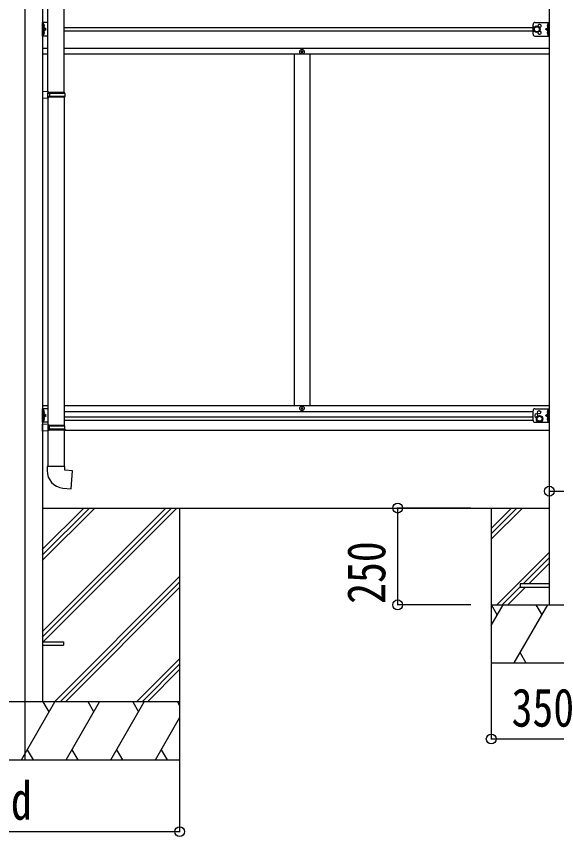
# Model space of a CAD drawing. Units: millimetres, scale not verified. Extents: x -12615 to 12615, y -8910 to 8910.
# Drawn here: x -571 to 825, y -5143 to -3025 of the extents above; entities that cross this region are included whole.
import ezdxf
from ezdxf.enums import TextEntityAlignment as Align

# ---------------------------------------------------------------- set-up
doc = ezdxf.new("R2010")
doc.units = ezdxf.units.MM
doc.header["$LTSCALE"] = 40
for name, color, linetype in [('0-3_YKK_12', 2, 'Continuous'), ('0-4_YKK_13', 4, 'Continuous'), ('0-5_YKK_A1', 4, 'Continuous'), ('0-6_YKK_D', 6, 'Continuous')]:
    doc.layers.add(name, color=color, linetype=linetype)
doc.styles.add('ＭＳ ゴシック', font='')
doc.styles.get('ＭＳ ゴシック').set_extended_font_data('MS Gothic')

msp = doc.modelspace()

# ---------------------------------------------------------------- linework, layer by layer
at = {"layer": '0-3_YKK_12'}
msp.add_line((-548.56, -1770.1), (-548.56, -4944.5), dxfattribs=at)
at = {"layer": '0-4_YKK_13'}
for p, q in [((-489.36, -3219.12), (-489.36, -2376.99)), ((-447.36, -3221.68), (-447.36, -2374.43)), ((-503.36, -3075.48), (-503.36, -3040.48)), ((-489.36, -3040.48), (-503.36, -3040.48)), ((-500.86, -3075.48), (-500.86, -3040.48)), ((-500.36, -3044.98), (-499.56, -3045.13)), ((764.44, -3070.48), (764.44, -3045.48)), ((769.44, -3040.48), (806.44, -3040.48)), ((803.44, -3044.98), (802.64, -3045.13)), ((803.94, -3075.48), (803.94, -3040.48)), ((806.44, -3075.48), (806.44, -3040.48)), ((-500.36, -3052.98), (-500.86, -3052.9)), ((-500.86, -3057.98), (-493.86, -3057.98)), ((-500.36, -3070.98), (-500.86, -3070.9)), ((-500.36, -3052.98), (-499.56, -3052.84)), ((-500.36, -3062.98), (-499.56, -3063.13)), ((-500.36, -3070.98), (-499.56, -3070.84)), ((803.94, -3057.98), (796.94, -3057.98)), ((803.44, -3052.98), (802.64, -3052.84)), ((803.44, -3062.98), (802.64, -3063.13)), ((803.44, -3070.98), (802.64, -3070.84)), ((803.44, -3052.98), (803.94, -3052.9)), ((803.44, -3070.98), (803.94, -3070.9)), ((-489.36, -3075.48), (-503.36, -3075.48)), ((769.44, -3075.48), (806.44, -3075.48)), ((165.94, -3116.48), (164.94, -3116.48)), ((168.94, -3115.48), (169.94, -3115.48)), ((-487.36, -3219.18), (-503.36, -3218.71)), ((-503.36, -3218.71), (-503.36, -3236.65)), ((-487.36, -3221.18), (-487.36, -3219.18)), ((-487.36, -3236.18), (-503.36, -3236.65)), ((-487.36, -3221.18), (-489.36, -3221.18)), ((-446.36, -3221.68), (-489.36, -3221.68)), ((-445.36, -3223.68), (-489.36, -3223.68)), ((-445.36, -3231.68), (-489.36, -3231.68)), ((-446.36, -3233.68), (-489.36, -3233.68)), ((-489.36, -3236.24), (-489.36, -4078.38)), ((-487.36, -3236.18), (-487.36, -3234.18)), ((-484.88, -3223.68), (-484.45, -3221.68)), ((-447.36, -3233.68), (-447.36, -4080.93)), ((-445.36, -3223.68), (-446.36, -3221.68)), ((-445.36, -3231.68), (-446.36, -3233.68)), ((-445.36, -3223.68), (-445.36, -3231.68)), ((-503.36, -4072.98), (-503.36, -4037.98)), ((-489.36, -4037.98), (-503.36, -4037.98)), ((-500.86, -4072.98), (-500.86, -4037.98)), ((-500.36, -4042.48), (-499.56, -4042.63)), ((165.94, -4036.48), (164.94, -4036.48)), ((168.94, -4037.48), (169.94, -4037.48)), ((764.44, -4067.98), (764.44, -4042.98)), ((769.44, -4037.98), (806.44, -4037.98)), ((803.44, -4042.48), (802.64, -4042.63)), ((803.94, -4072.98), (803.94, -4037.98)), ((806.44, -4072.98), (806.44, -4037.98)), ((-500.36, -4050.48), (-500.86, -4050.4)), ((-500.86, -4055.48), (-493.86, -4055.48)), ((-500.36, -4050.48), (-499.56, -4050.34)), ((-500.36, -4060.48), (-499.56, -4060.63)), ((803.94, -4055.48), (796.94, -4055.48)), ((803.44, -4050.48), (802.64, -4050.34)), ((803.44, -4060.48), (802.64, -4060.63)), ((803.44, -4050.48), (803.94, -4050.4)), ((-489.36, -4072.98), (-503.36, -4072.98)), ((-487.36, -4078.43), (-503.36, -4077.96)), ((-503.36, -4095.9), (-503.36, -4077.96)), ((-500.36, -4068.48), (-500.86, -4068.4)), ((-500.36, -4068.48), (-499.56, -4068.34)), ((-446.36, -4080.93), (-489.36, -4080.93)), ((-445.36, -4082.93), (-489.36, -4082.93)), ((-487.36, -4078.43), (-487.36, -4080.43)), ((-445.36, -4082.93), (-446.36, -4080.93)), ((-445.36, -4090.93), (-445.36, -4082.93)), ((769.44, -4072.98), (806.44, -4072.98)), ((803.44, -4068.48), (802.64, -4068.34)), ((803.44, -4068.48), (803.94, -4068.4)), ((-487.36, -4095.43), (-503.36, -4095.9)), ((-445.36, -4090.93), (-489.36, -4090.93)), ((-446.36, -4092.93), (-489.36, -4092.93)), ((-487.36, -4093.43), (-489.36, -4093.43)), ((-489.36, -4095.49), (-489.36, -4186.93)), ((-487.36, -4093.43), (-487.36, -4095.43)), ((-484.88, -4090.93), (-484.45, -4092.93)), ((-447.36, -4092.93), (-447.36, -4186.93)), ((-445.36, -4090.93), (-446.36, -4092.93)), ((-445.36, -4186.93), (-491.36, -4186.93)), ((-491.36, -4186.93), (-491.36, -4197.85)), ((-445.36, -4196.93), (-445.36, -4186.93)), ((806.44, -4490.5), (731.44, -4490.5)), ((-503.36, -4640), (-448.56, -4640)), ((-503.36, -4649), (-448.56, -4649)), ((-448.56, -4640), (-448.56, -4649))]:
    msp.add_line(p, q, dxfattribs=at)
for points in [[(-501.24, -3048.98), (-500.61, -3047.8), (-498.38, -3046.68)], [(-501.24, -3048.98), (-500.61, -3050.17), (-498.38, -3051.28)], [(-500.36, -3052.98), (-500.36, -3044.98), (-500.86, -3045.07), (-500.86, -3052.9)], [(804.32, -3048.98), (803.69, -3047.8), (801.46, -3046.68)], [(804.32, -3048.98), (803.69, -3050.17), (801.46, -3051.28)], [(803.44, -3052.98), (803.44, -3044.98), (803.94, -3045.07), (803.94, -3052.9)], [(-501.24, -3066.98), (-500.61, -3065.8), (-498.38, -3064.68)], [(-501.24, -3066.98), (-500.61, -3068.17), (-498.38, -3069.28)], [(-500.86, -3062.98), (-493.86, -3057.98), (-500.86, -3052.98)], [(-500.36, -3070.98), (-500.36, -3062.98), (-500.86, -3063.07), (-500.86, -3070.9)], [(803.94, -3062.98), (796.94, -3057.98), (803.94, -3052.98)], [(804.32, -3066.98), (803.69, -3065.8), (801.46, -3064.68)], [(804.32, -3066.98), (803.69, -3068.17), (801.46, -3069.28)], [(803.44, -3070.98), (803.44, -3062.98), (803.94, -3063.07), (803.94, -3070.9)], [(166.94, -3114.48), (166.94, -3113.48), (167.94, -3113.48), (167.94, -3114.48)], [(164.94, -3116.48), (164.94, -3115.48), (165.94, -3115.48)], [(167.94, -3117.48), (167.94, -3118.48), (166.94, -3118.48), (166.94, -3117.48)], [(169.94, -3115.48), (169.94, -3116.48), (168.94, -3116.48)], [(-487.36, -3234.18), (-489.36, -3234.18), (-489.36, -3221.18)], [(-484.88, -3223.68), (-484.88, -3231.68), (-484.45, -3233.68)], [(-501.24, -4046.48), (-500.61, -4045.3), (-498.38, -4044.18)], [(-500.36, -4050.48), (-500.36, -4042.48), (-500.86, -4042.57), (-500.86, -4050.4)], [(164.94, -4036.48), (164.94, -4037.48), (165.94, -4037.48)], [(167.94, -4035.48), (167.94, -4034.48), (166.94, -4034.48), (166.94, -4035.48)], [(166.94, -4038.48), (166.94, -4039.48), (167.94, -4039.48), (167.94, -4038.48)], [(169.94, -4037.48), (169.94, -4036.48), (168.94, -4036.48)], [(804.32, -4046.48), (803.69, -4045.3), (801.46, -4044.18)], [(803.44, -4050.48), (803.44, -4042.48), (803.94, -4042.57), (803.94, -4050.4)], [(-501.24, -4046.48), (-500.61, -4047.67), (-498.38, -4048.78)], [(-501.24, -4064.48), (-500.61, -4063.3), (-498.38, -4062.18)], [(-501.24, -4064.48), (-500.61, -4065.67), (-498.38, -4066.78)], [(-500.86, -4060.48), (-493.86, -4055.48), (-500.86, -4050.48)], [(-500.36, -4068.48), (-500.36, -4060.48), (-500.86, -4060.57), (-500.86, -4068.4)], [(803.94, -4060.48), (796.94, -4055.48), (803.94, -4050.48)], [(804.32, -4046.48), (803.69, -4047.67), (801.46, -4048.78)], [(804.32, -4064.48), (803.69, -4063.3), (801.46, -4062.18)], [(804.32, -4064.48), (803.69, -4065.67), (801.46, -4066.78)], [(803.44, -4068.48), (803.44, -4060.48), (803.94, -4060.57), (803.94, -4068.4)], [(-487.36, -4080.43), (-489.36, -4080.43), (-489.36, -4093.43)], [(-484.88, -4090.93), (-484.88, -4082.93), (-484.45, -4080.93)], [(-450.28, -4242.68), (-429.45, -4244.5), (-425.44, -4198.68), (-445.36, -4196.93)], [(731.44, -4490.5), (731.44, -4498.5), (806.44, -4498.5)]]:
    msp.add_lwpolyline(points, dxfattribs=at)
for points in [[(774.44, -3050.48), (780.94, -3054.23), (780.94, -3061.74), (774.44, -3065.49), (767.94, -3061.74), (767.94, -3054.23)], [(781.44, -4056.48), (787.94, -4060.23), (787.94, -4067.74), (781.44, -4071.49), (774.94, -4067.74), (774.94, -4060.23)]]:
    msp.add_lwpolyline(points, close=True, dxfattribs=at)
for centre, radius in [((774.44, -3057.98), 8.5), ((774.44, -3057.98), 7.5), ((774.44, -3057.98), 6.5), ((167.44, -3115.98), 5.9), ((167.44, -4036.98), 5.9), ((779.94, -4046.98), 4.25), ((781.44, -4063.98), 8.5), ((781.44, -4063.98), 7.5), ((781.44, -4063.98), 6.5)]:
    msp.add_circle(centre, radius, dxfattribs=at)
for centre, radius, start, end in [((-499.71, -3046.01), 0.9, 32.05588, 80), ((-504.46, -3048.98), 6.5, 327.94412, 32.05588), ((769.44, -3045.48), 5, 90, 180), ((781.44, -3049.48), 4.25, 274.76077, 186.29431), ((807.54, -3048.98), 6.5, 147.94412, 212.05588), ((802.79, -3046.01), 0.9, 100, 147.94412), ((-499.71, -3051.96), 0.9, 280, 327.94412), ((-499.71, -3064.01), 0.9, 32.05588, 80), ((-499.71, -3069.96), 0.9, 280, 327.94412), ((-504.46, -3066.98), 6.5, 327.94412, 32.05588), ((769.44, -3070.48), 5, 180, 270), ((781.44, -3066.48), 4.25, 173.70569, 85.23923), ((807.54, -3066.98), 6.5, 147.94412, 212.05588), ((802.79, -3051.96), 0.9, 212.05588, 260), ((802.79, -3064.01), 0.9, 100, 147.94412), ((802.79, -3069.96), 0.9, 212.05588, 260), ((165.94, -3114.48), 1, 270, 0), ((165.94, -3117.48), 1, 0, 90), ((168.94, -3114.48), 1, 180, 270), ((168.94, -3117.48), 1, 90, 180), ((-499.71, -4043.51), 0.9, 32.05588, 80), ((-504.46, -4046.48), 6.5, 327.94412, 32.05588), ((165.94, -4035.48), 1, 270, 0), ((165.94, -4038.48), 1, 0, 90), ((168.94, -4035.48), 1, 180, 270), ((168.94, -4038.48), 1, 90, 180), ((769.44, -4042.98), 5, 90, 180), ((807.54, -4046.48), 6.5, 147.94412, 212.05588), ((802.79, -4043.51), 0.9, 100, 147.94412), ((-499.71, -4049.46), 0.9, 280, 327.94412), ((-499.71, -4061.51), 0.9, 32.05588, 80), ((-504.46, -4064.48), 6.5, 327.94412, 32.05588), ((772.94, -4055.48), 4.25, 342.88004, 287.12346), ((807.54, -4064.48), 6.5, 147.94412, 212.05588), ((802.79, -4049.46), 0.9, 212.05588, 260), ((802.79, -4061.51), 0.9, 100, 147.94412), ((-499.71, -4067.46), 0.9, 280, 327.94412), ((769.44, -4067.98), 5, 180, 270), ((802.79, -4067.46), 0.9, 212.05588, 260), ((-446.36, -4197.85), 45, 180, 265)]:
    msp.add_arc(centre, radius, start, end, dxfattribs=at)
at = {"layer": '0-5_YKK_A1'}
for p, q in [((-503.36, -2165.5), (-503.36, -4794.5)), ((806.44, -2181.5), (806.44, -4544.5)), ((-447.36, -3053.48), (764.44, -3053.48)), ((764.44, -3062.48), (-447.36, -3062.48)), ((-503.36, -3106.98), (-489.36, -3106.98)), ((-447.36, -3106.98), (806.44, -3106.98)), ((-489.36, -3122.48), (-503.36, -3122.48)), ((806.44, -3122.48), (-447.36, -3122.48)), ((147.44, -3122.48), (147.44, -4030.48)), ((187.44, -3122.48), (187.44, -4030.48)), ((-489.36, -4030.48), (-503.36, -4030.48)), ((806.44, -4030.48), (-447.36, -4030.48)), ((764.44, -4045.98), (-447.36, -4045.98)), ((764.44, -4059.48), (-447.36, -4059.48)), ((764.47, -4068.48), (-447.36, -4068.48)), ((806.44, -4094.48), (-447.36, -4094.48)), ((-503.56, -4613.98), (-184.08, -4294.5)), ((-503.56, -4628.12), (-169.94, -4294.5)), ((-503.56, -4430.13), (-367.93, -4294.5)), ((-503.56, -4415.99), (-382.07, -4294.5)), ((-503.56, -4401.85), (-396.21, -4294.5)), ((-503.36, -4294.5), (806.44, -4294.5)), ((-501.3, -4640), (-155.8, -4294.5)), ((-148.76, -4294.5), (-148.76, -4944.5)), ((656.44, -4294.5), (656.44, -4694.5)), ((656.44, -4346.85), (708.79, -4294.5)), ((656.44, -4360.99), (722.93, -4294.5)), ((656.44, -4375.13), (737.07, -4294.5)), ((670.92, -4544.5), (806.44, -4408.98)), ((739.06, -4490.5), (806.44, -4423.12)), ((753.2, -4490.5), (806.44, -4437.27)), ((-471.95, -4794.5), (-148.76, -4471.31)), ((-457.81, -4794.5), (-148.76, -4485.45)), ((-443.67, -4794.5), (-148.76, -4499.6)), ((685.06, -4544.5), (731.44, -4498.12)), ((699.2, -4544.5), (745.2, -4498.5)), ((656.44, -4544.5), (1006.44, -4544.5)), ((656.44, -4597.62), (687.11, -4544.5)), ((672.11, -4570.49), (657.1, -4544.5)), ((715.97, -4694.5), (802.58, -4544.5)), ((787.58, -4570.49), (772.57, -4544.5)), ((730.97, -4668.52), (745.97, -4694.5)), ((-259.82, -4794.5), (-148.76, -4683.44)), ((-245.68, -4794.5), (-148.76, -4697.59)), ((656.44, -4694.5), (1006.44, -4694.5)), ((-231.53, -4794.5), (-148.76, -4711.73)), ((-148.76, -4794.5), (-948.76, -4794.5)), ((-557.6, -4944.5), (-471, -4794.5)), ((-486, -4820.48), (-501, -4794.5)), ((-442.13, -4944.5), (-355.53, -4794.5)), ((-370.53, -4820.48), (-385.53, -4794.5)), ((-326.66, -4944.5), (-240.06, -4794.5)), ((-270.06, -4794.5), (-255.06, -4820.48)), ((-154.59, -4794.5), (-148.76, -4804.6)), ((-211.19, -4944.5), (-148.76, -4836.36)), ((-542.6, -4918.52), (-527.6, -4944.5)), ((-427.13, -4918.52), (-412.13, -4944.5)), ((-311.66, -4918.52), (-296.67, -4944.5)), ((-196.19, -4918.52), (-181.2, -4944.5)), ((-948.76, -4944.5), (-148.76, -4944.5))]:
    msp.add_line(p, q, dxfattribs=at)
at = {"layer": '0-6_YKK_D'}
for p, q in [((806.44, -4211.61), (806.44, -4251.85)), ((603.44, -4294.5), (413.47, -4294.5)), ((414.47, -4294.5), (414.47, -4544.5)), ((603.44, -4544.5), (413.47, -4544.5)), ((656.44, -4695.5), (656.44, -4891.77)), ((656.44, -4890.77), (1006.44, -4890.77)), ((-148.76, -4930.28), (-148.76, -5131.21)), ((-948.76, -5130.21), (-148.76, -5130.21))]:
    msp.add_line(p, q, dxfattribs=at)
msp.add_lwpolyline([(806.44, -4250.85), (856.44, -4250.85), (1069.84, -4250.85)], dxfattribs=at)
for centre in [(806.44, -4250.85), (414.47, -4294.5), (414.47, -4544.5), (656.44, -4890.77), (-148.76, -5130.21)]:
    msp.add_circle(centre, 12.75, dxfattribs=at)

# ---------------------------------------------------------------- texts
at = {"layer": '0-6_YKK_D', "style": 'ＭＳ ゴシック', "width": 0.8}
msp.add_text('250', height=98.97, rotation=90, dxfattribs=at).set_placement((412.47, -4541.9), align=Align.BOTTOM_LEFT)
for s, p in [('350', (709.04, -4888.77)), ('d', (-584.76, -5128.91))]:
    msp.add_text(s, height=98.97, dxfattribs=at).set_placement(p, align=Align.BOTTOM_LEFT)

doc.saveas('drawing.dxf')
